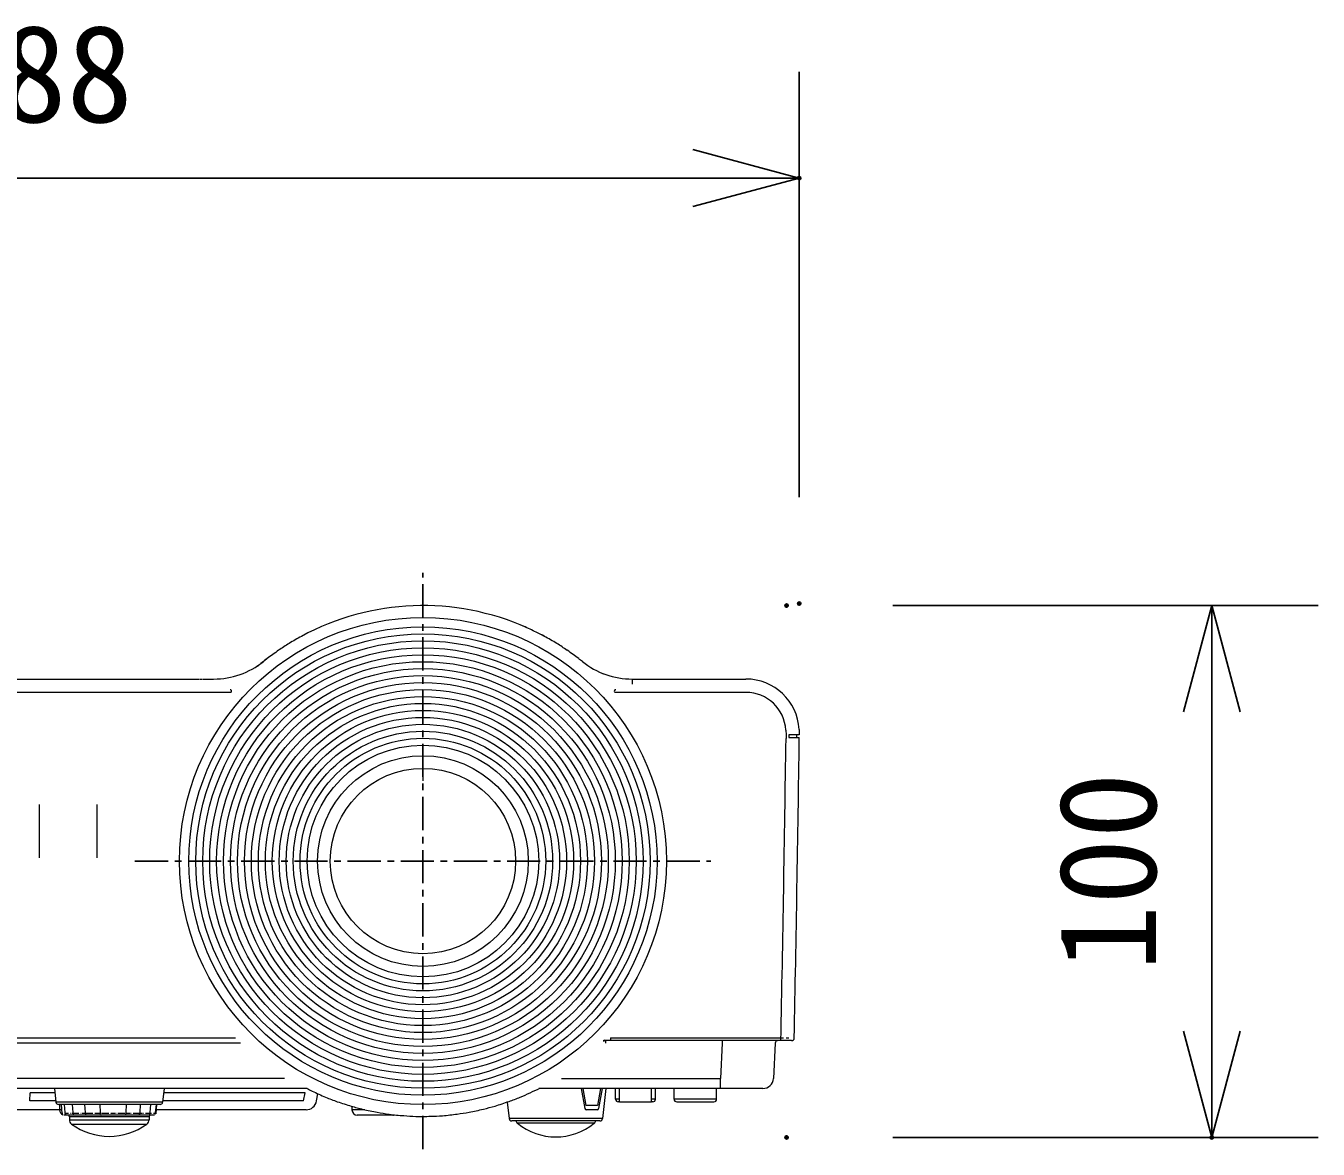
# Model space of a CAD drawing. Units: millimetres, scale not verified. Extents: x -63 to 62, y -56 to 57.
# Drawn here: x -25.13 to -0.83, y 16.69 to 37.82 of the extents above; entities that cross this region are included whole.
import ezdxf
from ezdxf.enums import TextEntityAlignment as Align

# ---------------------------------------------------------------- set-up
doc = ezdxf.new("R2010")
doc.units = ezdxf.units.MM
doc.header["$LTSCALE"] = 0.125
doc.header["$PDMODE"] = 32
doc.header["$PDSIZE"] = 0.0625
doc.linetypes.add('USER2', pattern=[8, 5, -1, 1, -1])
for name, color, linetype in [('0-0_0', 7, 'Continuous'), ('0-1_DEFPOINTS', 7, 'Continuous'), ('0-5_SUNPO', 7, 'Continuous'), ('0-8_KIJUN', 7, 'USER2')]:
    doc.layers.add(name, color=color, linetype=linetype)
doc.layers.add('0-4_GAIKEI', color=7, linetype='Continuous', lineweight=18)
doc.styles.add('ＭＳ ゴシック', font='')
doc.styles.get('ＭＳ ゴシック').set_extended_font_data('MS Gothic')

# ---------------------------------------------------------------- blocks, each defined once
blk = doc.blocks.new('_OPEN30')
at = {"layer": '0-0_0'}
blk.add_line((0, 0), (-1, 0), dxfattribs=at)
blk.add_lwpolyline([(-1, 0.26795), (0, 0), (-1, -0.26795)], dxfattribs=at)
blk = doc.blocks.new('D5')
at = {"layer": '0-1_DEFPOINTS'}
for p in [(-10.2888, 18.2265), (-10.2888, 8.2265), (-2.2888, 8.2265)]:
    blk.add_point(p, dxfattribs=at)
at = {"layer": '0-5_SUNPO'}
for p, q in [((-8.2888, 18.2265), (-0.2888, 18.2265)), ((-2.2888, 16.2265), (-2.2888, 10.2265)), ((-8.2888, 8.2265), (-0.2888, 8.2265))]:
    blk.add_line(p, q, dxfattribs=at)
at = {"layer": '0-5_SUNPO', "xscale": 2, "yscale": 2}
for p, rotation in [((-2.2888, 18.2265), 90), ((-2.2888, 8.2265), 270)]:
    blk.add_blockref('_OPEN30', p, dxfattribs=dict(at, rotation=rotation))
at = {"layer": '0-5_SUNPO', "style": 'ＭＳ ゴシック'}
blk.add_text('100', height=1.833, rotation=90, dxfattribs=at).set_placement((-2.7888, 11.3515), align=Align.BOTTOM_LEFT)
blk = doc.blocks.new('D4')
at = {"layer": '0-1_DEFPOINTS'}
for p in [(-10.0479, 26.2657), (-38.8479, 18.2657), (-10.0479, 18.2657)]:
    blk.add_point(p, dxfattribs=at)
at = {"layer": '0-5_SUNPO'}
for p, q in [((-38.8479, 20.2657), (-38.8479, 28.2657)), ((-10.0479, 20.2657), (-10.0479, 28.2657)), ((-36.8479, 26.2657), (-12.0479, 26.2657))]:
    blk.add_line(p, q, dxfattribs=at)
at = {"layer": '0-5_SUNPO', "xscale": 2, "yscale": 2, "rotation": 180}
blk.add_blockref('_OPEN30', (-38.8479, 26.2657), dxfattribs=at)
at = {"layer": '0-5_SUNPO', "xscale": 2, "yscale": 2}
blk.add_blockref('_OPEN30', (-10.0479, 26.2657), dxfattribs=at)
at = {"layer": '0-5_SUNPO', "style": 'ＭＳ ゴシック'}
blk.add_text('288', height=1.833, dxfattribs=at).set_placement((-26.3229, 26.7657), align=Align.BOTTOM_LEFT)

msp = doc.modelspace()

# ---------------------------------------------------------------- linework, layer by layer
at = {"layer": '0-4_GAIKEI'}
for p, q in [((-38.3819, 25.5319), (-21.877, 25.5319)), ((-21.8638, 25.5319), (-21.8141, 25.5319)), ((-21.797, 25.5319), (-21.6025, 25.5319)), ((-13.7292, 25.5319), (-11.5899, 25.5319)), ((-10.5912, 24.5842), (-10.5859, 24.4819)), ((-10.6359, 24.4819), (-10.6359, 24.4319)), ((-10.7314, 18.7319), (-14.2655, 18.7319)), ((-21.0978, 18.6845), (-37.9354, 18.6845)), ((-11.0377, 18.6845), (-11.0724, 18.0214)), ((-19.8448, 17.8319), (-38.6996, 17.8319)), ((-11.2721, 17.8319), (-15.4883, 17.8319))]:
    msp.add_line(p, q, dxfattribs=at)
at = {"layer": '0-4_GAIKEI', "color": 1}
for p, q in [((-13.7292, 25.5319), (-13.7292, 25.4336)), ((-21.2716, 25.2819), (-38.3915, 25.2818)), ((-11.59, 25.2819), (-14.0551, 25.2819)), ((-10.8409, 24.5711), (-10.8361, 24.4806)), ((-10.8361, 24.4806), (-10.8361, 24.4142)), ((-10.7861, 24.4819), (-10.7861, 24.4319)), ((-10.5859, 24.4819), (-10.7861, 24.4819)), ((-10.7859, 24.4319), (-10.5859, 24.4319)), ((-24.8767, 22.1723), (-24.8767, 23.1725)), ((-23.7964, 23.1725), (-23.7964, 22.1723)), ((-39.0403, 18.7828), (-21.1938, 18.7828)), ((-14.2339, 18.7319), (-14.2339, 18.6845)), ((-14.1379, 18.7828), (-14.1379, 18.7319)), ((-14.1379, 18.7828), (-10.9314, 18.7828)), ((-12.0363, 18.7319), (-12.0363, 18.6845)), ((-10.9314, 18.7819), (-10.8814, 18.7819)), ((-10.8314, 18.7828), (-10.7814, 18.7828)), ((-12.0363, 18.6845), (-12.071, 18.0214)), ((-20.2724, 18.0214), (-37.9007, 18.0214)), ((-15.0593, 18.0214), (-12.071, 18.0214)), ((-12.071, 17.8319), (-12.071, 18.0214)), ((-25.0612, 17.5972), (-25.0559, 17.7493)), ((-24.5887, 17.7493), (-25.0559, 17.7493)), ((-24.5974, 17.8319), (-24.5706, 17.5767)), ((-22.5343, 17.8319), (-22.5612, 17.5767)), ((-19.8824, 17.7493), (-22.543, 17.7493)), ((-19.9092, 17.5972), (-19.8824, 17.7493)), ((-14.6864, 17.8319), (-14.6202, 17.4567)), ((-14.6568, 17.8319), (-14.6009, 17.5145)), ((-14.3249, 17.8319), (-14.3808, 17.5145)), ((-14.2953, 17.8319), (-14.3615, 17.4567)), ((-14.2267, 17.8319), (-14.2862, 17.2667)), ((-14.0409, 17.6319), (-14.0409, 17.8319)), ((-13.9659, 17.5819), (-13.9659, 17.8319)), ((-13.3659, 17.5819), (-13.3659, 17.8319)), ((-13.2909, 17.6319), (-13.2909, 17.8319)), ((-12.9409, 17.6319), (-12.9409, 17.8319)), ((-12.1409, 17.6319), (-12.1409, 17.8319)), ((-24.5727, 17.5972), (-25.0612, 17.5972)), ((-22.5612, 17.5767), (-24.5706, 17.5767)), ((-22.6109, 17.5319), (-24.5208, 17.5319)), ((-24.5009, 17.5319), (-24.5009, 17.4319)), ((-24.4485, 17.3623), (-24.4634, 17.5319)), ((-24.4141, 17.5319), (-24.4005, 17.3783)), ((-24.2638, 17.5319), (-24.2517, 17.3784)), ((-24.0306, 17.5319), (-24.0214, 17.3786)), ((-23.7425, 17.5319), (-23.7373, 17.3789)), ((-23.2477, 17.3788), (-23.2404, 17.5319)), ((-22.9865, 17.3785), (-22.9757, 17.5319)), ((-22.794, 17.3784), (-22.781, 17.5319)), ((-22.6934, 17.3783), (-22.6797, 17.5319)), ((-22.6832, 17.3623), (-22.6684, 17.5319)), ((-19.9092, 17.5972), (-22.559, 17.5972)), ((-19.6672, 17.5972), (-19.6436, 17.7315)), ((-16.078, 17.5754), (-16.0456, 17.2667)), ((-14.3808, 17.5145), (-14.6009, 17.5145)), ((-13.9659, 17.6319), (-14.0409, 17.6319)), ((-13.9661, 17.5819), (-13.9909, 17.5819)), ((-13.9659, 17.5819), (-13.3659, 17.5819)), ((-13.2909, 17.6319), (-13.3659, 17.6319)), ((-13.3409, 17.5819), (-13.3656, 17.5819)), ((-12.1409, 17.6319), (-12.9409, 17.6319)), ((-12.8909, 17.5819), (-12.1909, 17.5819)), ((-24.4546, 17.4319), (-34.3875, 17.4319)), ((-24.4364, 17.3593), (-24.4482, 17.3593)), ((-24.4481, 17.3581), (-24.4482, 17.3593)), ((-24.4482, 17.359), (-24.4479, 17.3571)), ((-24.4479, 17.3571), (-24.4481, 17.3581)), ((-23.9847, 17.3319), (-24.4183, 17.3319)), ((-24.3967, 17.3611), (-24.4043, 17.3611)), ((-24.4005, 17.3783), (-24.4, 17.3742)), ((-24.3966, 17.3607), (-24.3943, 17.3549)), ((-24.3345, 17.3593), (-24.3919, 17.3593)), ((-24.3159, 17.3019), (-24.3159, 17.2445)), ((-22.8159, 17.3019), (-24.3159, 17.3019)), ((-24.2854, 17.3611), (-24.2958, 17.3611)), ((-24.2465, 17.3593), (-24.2726, 17.3593)), ((-24.14, 17.3593), (-24.2359, 17.3593)), ((-24.0912, 17.3611), (-24.0993, 17.3611)), ((-24.0169, 17.3593), (-24.0779, 17.3593)), ((-23.8762, 17.3593), (-23.9992, 17.3593)), ((-23.7056, 17.3319), (-23.9845, 17.3319)), ((-23.8336, 17.3611), (-23.8385, 17.3611)), ((-23.7419, 17.3593), (-23.8215, 17.3593)), ((-23.575, 17.3593), (-23.7101, 17.3593)), ((-23.2826, 17.3319), (-23.7052, 17.3319)), ((-23.5438, 17.3611), (-23.5448, 17.3611)), ((-23.4521, 17.3593), (-23.5342, 17.3593)), ((-23.4381, 17.3611), (-23.4411, 17.3611)), ((-23.2726, 17.3593), (-23.4037, 17.3593)), ((-22.7134, 17.3319), (-23.2822, 17.3319)), ((-23.1761, 17.3593), (-23.2508, 17.3593)), ((-23.1566, 17.3611), (-23.1632, 17.3611)), ((-23.0057, 17.3593), (-23.1168, 17.3593)), ((-22.9471, 17.3593), (-22.9915, 17.3593)), ((-22.9871, 17.3737), (-22.9865, 17.3785)), ((-22.9244, 17.3611), (-22.9338, 17.3611)), ((-22.8063, 17.3593), (-22.8841, 17.3593)), ((-22.8159, 17.3019), (-22.8159, 17.2445)), ((-22.7927, 17.3593), (-22.799, 17.3593)), ((-22.7947, 17.3735), (-22.794, 17.3784)), ((-22.7696, 17.3611), (-22.7807, 17.3611)), ((-22.6985, 17.3593), (-22.7336, 17.3593)), ((-22.702, 17.3467), (-22.702, 17.3466)), ((-22.6974, 17.3575), (-22.696, 17.3625)), ((-22.6935, 17.3784), (-22.6934, 17.3783)), ((-22.6838, 17.3571), (-22.6836, 17.358)), ((-22.6836, 17.358), (-22.6834, 17.3601)), ((-22.6834, 17.3601), (-22.6832, 17.3623)), ((-19.8642, 17.4319), (-22.6771, 17.4319)), ((-19.0009, 17.4987), (-19.0009, 17.4319)), ((-18.7606, 17.4319), (-19.0009, 17.4319)), ((-18.2309, 17.3319), (-18.9009, 17.3319)), ((-14.2862, 17.2667), (-16.0456, 17.2667)), ((-14.391, 17.4319), (-14.5907, 17.4319)), ((-24.3159, 17.2445), (-22.8159, 17.2445)), ((-24.2749, 17.1638), (-22.8568, 17.1638)), ((-14.3359, 17.2219), (-15.9958, 17.2219)), ((-14.443, 17.1776), (-15.8887, 17.1776))]:
    msp.add_line(p, q, dxfattribs=at)
for points in [[(-17.666, 24.3097), (-17.666, 23.9289), (-17.6659, 23.6245), (-17.6659, 23.6159)], [(-24.4, 17.3742), (-24.3986, 17.3671), (-24.3966, 17.3607)], [(-24.3943, 17.3549), (-24.3917, 17.3497), (-24.3887, 17.345), (-24.3874, 17.3432)], [(-24.2517, 17.3784), (-24.2508, 17.372), (-24.2478, 17.3622), (-24.2438, 17.3535), (-24.239, 17.346), (-24.2351, 17.3413)], [(-24.0214, 17.3786), (-24.021, 17.3744), (-24.0196, 17.3673), (-24.0177, 17.361), (-24.0153, 17.3554), (-24.0126, 17.3502), (-24.0094, 17.3451), (-24.0074, 17.3425)], [(-23.7373, 17.3789), (-23.7373, 17.3768), (-23.7369, 17.3713), (-23.7364, 17.3661), (-23.7358, 17.3612), (-23.7349, 17.3565), (-23.7333, 17.3514), (-23.733, 17.3505)], [(-23.2579, 17.3449), (-23.2568, 17.3465), (-23.2542, 17.3513), (-23.2521, 17.3564), (-23.2504, 17.3619), (-23.249, 17.3679), (-23.248, 17.3747), (-23.2477, 17.3788)], [(-23.0026, 17.3415), (-22.9997, 17.345), (-22.9956, 17.3511), (-22.9921, 17.3578), (-22.9891, 17.3654), (-22.9871, 17.3737)], [(-22.8097, 17.3418), (-22.807, 17.3452), (-22.803, 17.3512)], [(-22.803, 17.3512), (-22.7996, 17.3578), (-22.7967, 17.3653), (-22.7947, 17.3735)], [(-22.702, 17.3467), (-22.7013, 17.348), (-22.6991, 17.3527), (-22.6974, 17.3575)], [(-22.696, 17.3625), (-22.6948, 17.368), (-22.6938, 17.3744), (-22.6934, 17.3783)]]:
    msp.add_lwpolyline(points, dxfattribs=at)
for centre, radius in [((-17.6657, 22.109), 4.58), ((-17.6657, 22.109), 4.4036), ((-17.6657, 22.109), 4.2727), ((-17.6657, 22.109), 4.1418), ((-17.6657, 22.109), 4.0109), ((-17.6657, 22.109), 3.8801), ((-17.6657, 22.109), 3.7492), ((-17.6657, 22.109), 3.6183), ((-17.6657, 22.109), 3.4874), ((-17.6657, 22.109), 3.3566), ((-17.6657, 22.109), 3.2257), ((-17.6657, 22.109), 3.0948), ((-17.6658, 22.109), 2.9639), ((-17.6658, 22.109), 2.833), ((-17.6658, 22.109), 2.7022), ((-17.6658, 22.109), 2.5713), ((-17.6658, 22.109), 2.4404), ((-17.6658, 22.109), 2.3095), ((-17.6658, 22.109), 2.1787), ((-17.6657, 22.1089), 1.9818), ((-17.6658, 22.1089), 1.7435)]:
    msp.add_circle(centre, radius, dxfattribs=at)
at = {"layer": '0-4_GAIKEI'}
for centre, radius, start, end in [((-17.6659, 22.1126), 4.8006, 65.91829, 118.42696), ((-17.6657, 22.109), 4.8037, 64.40961, 67.59039), ((-17.6657, 22.109), 4.8037, 118.40961, 121.59039), ((-17.6659, 22.1125), 4.8006, 61.55214, 64.38728), ((-17.6657, 22.109), 4.8037, 58.40961, 61.59039), ((-17.6657, 22.109), 4.8037, 124.40961, 127.59039), ((-17.6659, 22.1126), 4.8006, 121.60953, 124.43466), ((-17.6659, 22.1125), 4.8006, 121.61022, 124.435), ((-17.6659, 22.1125), 4.8006, 55.56213, 58.38685), ((-17.6657, 22.109), 4.8037, 52.40961, 55.59039), ((-21.6025, 27.0319), 1.5, 269.9999, 308.66815), ((-17.6659, 22.1125), 4.8006, 127.61554, 130.43287), ((-17.6659, 22.1126), 4.8006, 127.61807, 128.6693), ((-17.6659, 22.1126), 4.8006, 51.3307, 52.37914), ((-13.7291, 27.0319), 1.5, 231.33129, 270.00075), ((-11.5899, 24.5319), 1, 3, 90), ((-1010.4868, 38.5049), 1000, 358.86983, 359.19361), ((-10.9877, 18.6819), 0.05, 99.9615, 176.99931), ((-10.7314, 18.7819), 0.05, 270.00009, 358.86983), ((-11.2721, 18.0319), 0.2, 270.00001, 357), ((-17.6659, 22.1089), 4.8, 243.00352, 244.28543), ((-17.4485, 22.4322), 5.1859, 243.67154, 246.73285), ((-20.2909, 27.7439), 11.0174, 293.85928, 295.95955), ((-17.326, 22.9939), 5.7514, 247.82269, 250.17731), ((-17.6206, 22.4647), 5.1546, 251.26283, 254.33344), ((-17.4661, 22.5351), 5.2656, 252.92173, 255.38797), ((-17.8493, 22.451), 5.1843, 287.28808, 290.34988), ((-17.7514, 22.5687), 5.2623, 288.9045, 291.36364), ((-17.6607, 22.4555), 5.1423, 257.26233, 260.33659), ((-17.5138, 22.5409), 5.2527, 258.91334, 261.38922), ((-17.6976, 22.4499), 5.138, 263.26402, 266.33956), ((-17.5605, 22.5393), 5.2376, 264.90562, 267.38992), ((-17.7334, 22.4595), 5.1528, 269.2705, 272.34162), ((-17.605, 22.5311), 5.2208, 270.90095, 273.3889), ((-17.7714, 22.463), 5.1654, 275.27668, 278.34405), ((-17.6502, 22.5434), 5.229, 276.9015, 279.38182), ((-17.8104, 22.4602), 5.176, 281.28256, 284.34682), ((-17.6995, 22.56), 5.2468, 282.90361, 285.37244)]:
    msp.add_arc(centre, radius, start, end, dxfattribs=at)
at = {"layer": '0-4_GAIKEI', "color": 1}
for centre, radius, start, end in [((-17.6659, 22.1126), 4.8006, 61.57025, 64.3862), ((-17.6659, 22.1126), 4.8006, 55.56255, 58.38768), ((-21.6026, 27.0319), 1.5, 270, 308.6693), ((-13.7292, 27.0319), 1.5, 231.33159, 270.00014), ((-21.2939, 25.3019), 0.03, 318.68169, 90), ((-14.0378, 25.3019), 0.03, 89.98749, 221.33752), ((-11.5899, 24.5319), 0.75, 3.00003, 90.01255), ((-1010.4868, 38.5049), 999.75, 358.86673, 359.19243), ((-14.2784, 18.7819), 0.05, 270, 315.48483), ((-14.2339, 18.6819), 0.05, 90, 135.03999), ((-24.5208, 17.5819), 0.05, 186, 270), ((-22.6109, 17.5819), 0.05, 270, 354), ((-19.8642, 17.6319), 0.2, 270, 350), ((-13.9909, 17.6319), 0.05, 180, 270), ((-13.3409, 17.6319), 0.05, 270, 0), ((-12.8909, 17.6319), 0.05, 180, 270), ((-12.1909, 17.6319), 0.05, 270, 0), ((-24.4009, 17.4319), 0.1, 180, 248.78713), ((-24.3459, 17.3019), 0.03, 0, 90), ((-23.7309, 17.4319), 0.1, 274.75567, 277.49998), ((-22.7859, 17.3019), 0.03, 90, 180), ((-18.9009, 17.4319), 0.1, 180, 270), ((-18.2309, 17.4319), 0.1, 270, 285.51224), ((-15.9958, 17.2719), 0.05, 186, 270), ((-14.5907, 17.4619), 0.03, 190.00028, 270.00005), ((-14.391, 17.4619), 0.03, 269.99996, 349.99979), ((-14.3359, 17.2719), 0.05, 270, 354), ((-24.2159, 17.2445), 0.1, 180, 233.77845), ((-23.5659, 18.1319), 1.2, 233.77845, 306.22155), ((-22.9159, 17.2445), 0.1, 306.22155, 0), ((-15.8259, 17.2553), 0.1, 199.6512, 231.04513), ((-15.1659, 18.0717), 1.1498, 231.04513, 308.95487), ((-14.5059, 17.2553), 0.1, 308.95487, 340.3488)]:
    msp.add_arc(centre, radius, start, end, dxfattribs=at)
at = {"layer": '0-8_KIJUN'}
for p, q in [((-17.6658, 16.6916), (-17.6658, 27.5263)), ((-23.0831, 22.1089), (-12.2484, 22.1089)), ((-23.0831, 22.1089), (-12.2484, 22.1089))]:
    msp.add_line(p, q, dxfattribs=at)

# ---------------------------------------------------------------- block references
at = {"layer": '0-5_SUNPO'}
for name in ['D4', 'D5']:
    msp.add_blockref(name, (-0.538, 8.6866), dxfattribs=at)

doc.saveas('drawing.dxf')
